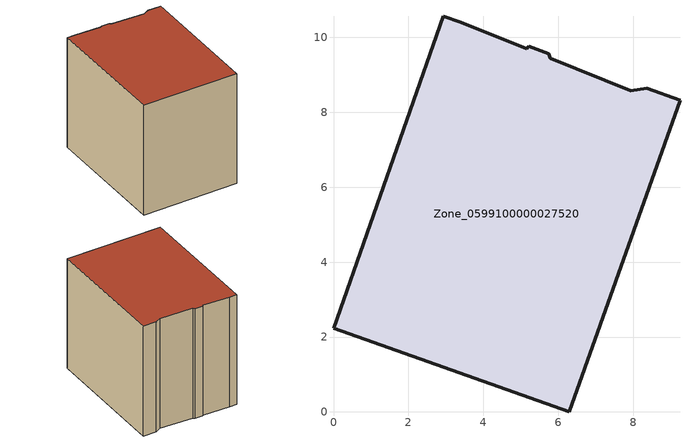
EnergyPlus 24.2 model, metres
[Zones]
Zone_0599100000027520
 floor ground (C_G): 6.29,0 0,2.23 2.93,10.57 3.39,10.4 5.16,9.7 5.21,9.76 5.74,9.57 5.79,9.44 7.93,8.58 8.36,8.64 9.25,8.32 z0.53
 wall outside (C_F): 0,2.23 6.29,0 9.25,8.32 8.36,8.64 7.93,8.58 5.79,9.44 5.74,9.57 5.21,9.76 5.16,9.7 3.39,10.4 2.93,10.57 0,2.23 z0.53:8.53
 roof outside (C_R): 5.79,9.44 5.74,9.57 5.21,9.76 5.16,9.7 3.39,10.4 2.93,10.57 0,2.23 6.29,0 9.25,8.32 8.36,8.64 7.93,8.58 z8.53
[BUILDING]
Pand.0599100000027520: North Axis=0; Terrain=City; Loads Convergence Tolerance Value=0.04; Temperature Convergence Tolerance Value=0.4; Solar Distribution=FullExterior; Maximum Number of Warmup Days=25; Minimum Number of Warmup Days=1
[Site:Location]
Rotterdam.The.Hague.AP_ZH_NLD Design_Conditions: Latitude=51.96; Longitude=4.45; Time Zone=1; Elevation=-4.5
[SITE:GROUNDTEMPERATURE:BUILDINGSURFACE]
18, 18, 18, 18, 18, 18, 18, 18, 18, 18, 18, 18
[MATERIAL] Thermal Absorptance=0.9; Solar Absorptance=0.7; Visible Absorptance=0.7
Name | Roughness | Thickness | Conductivity | Density | Specific Heat
G.TC.1965-1974 | MediumSmooth | 0.15 | 0.882353 | 540 | 1210
F.TC.1965-1974 | Rough | 0.3 | 0.697674 | 1920 | 840
R.TC.1965-1974 | MediumRough | 0.2 | 0.232558 | 1500 | 1000
[CONSTRUCTION]
C_G: G.TC.1965-1974
C_F: F.TC.1965-1974
C_R: R.TC.1965-1974
[ZONE]
Zone_0599100000027520: Type=1; Multiplier=1; Ceiling Height=Autocalculate; Volume=Autocalculate; Floor Area=autocalculate; Part of Total Floor Area=Yes
[ZONEINFILTRATION:DESIGNFLOWRATE]
Infil_Zone_0599100000027520: Zone or ZoneList or Space or SpaceList=Zone_0599100000027520; Schedule=AlwaysOn; Design Flow Rate Calculation Method=Flow/Area; Flow Rate per Floor Area=0.003; Constant Term Coefficient=1; Temperature Term Coefficient=0; Velocity Term Coefficient=0; Velocity Squared Term Coefficient=0
[HVACTEMPLATE:ZONE:IDEALLOADSAIRSYSTEM]
Zone_0599100000027520: Maximum Heating Supply Air Temperature=50; Minimum Cooling Supply Air Temperature=13; Maximum Heating Supply Air Humidity Ratio=0.0156; Minimum Cooling Supply Air Humidity Ratio=0.0077; Heating Limit=NoLimit; Cooling Limit=NoLimit; Dehumidification Control Type=ConstantSensibleHeatRatio; Cooling Sensible Heat Ratio=0.7; Dehumidification Setpoint=60; Humidification Control Type=None; Humidification Setpoint=30; Outdoor Air Method=None; Outdoor Air Flow Rate per Person=0.00944; Outdoor Air Flow Rate per Zone Floor Area=0; Outdoor Air Flow Rate per Zone=0; Demand Controlled Ventilation Type=None; Outdoor Air Economizer Type=NoEconomizer; Heat Recovery Type=None; Sensible Heat Recovery Effectiveness=0.7; Latent Heat Recovery Effectiveness=0.65
[ZONECONTROL:THERMOSTAT]
ThermostatControl_Zone_0599100000027520: Zone or ZoneList=Zone_0599100000027520; Control Type Schedule=DualSetpointControlType; Control 1=Thermostat_Zone_0599100000027520; Temperature Difference Between Cutout And Setpoint=0
[THERMOSTATSETPOINT:DUALSETPOINT]
Thermostat_Zone_0599100000027520: Heating Setpoint Temperature Schedule=HeatingSetpoint_Zone_0599100000027520; Cooling Setpoint Temperature Schedule=CoolingSetpoint_Zone_0599100000027520
[SCHEDULE:COMPACT]
HeatingSetpoint_Zone_0599100000027520: Through: 12/31, For: AllDays, Until: 24:00, 21
CoolingSetpoint_Zone_0599100000027520: Through: 12/31, For: AllDays, Until: 24:00, 24
DualSetpointControlType: Through: 12/31, For: AllDays, Until: 24:00, 4
AlwaysOn: Through: 12/31, For: AllDays, Until: 24:00, 1
